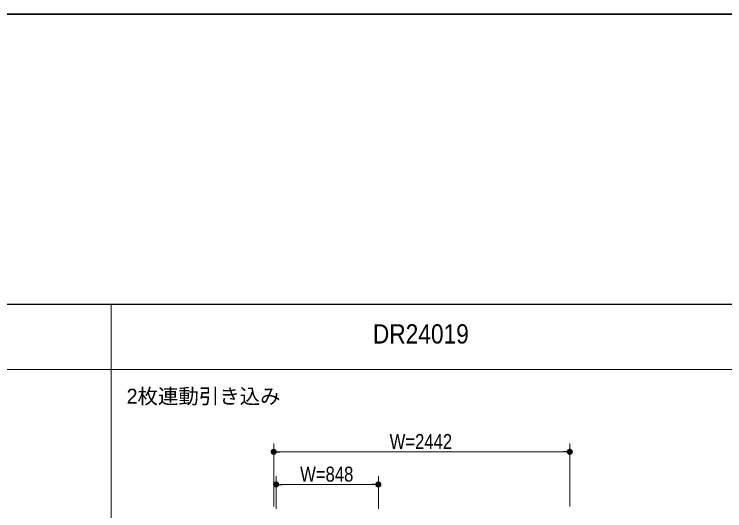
# Model space of a CAD drawing. Units: millimetres on the paper. Extents: x -303 to 303, y -152 to 152.
# Drawn here: x -215.3 to -128.3, y 77.7 to 138.5 of the extents above; entities that cross this region are included whole.
import ezdxf
from ezdxf.enums import TextEntityAlignment as Align

# ---------------------------------------------------------------- set-up
doc = ezdxf.new("R2010")
doc.units = ezdxf.units.MM
doc.header["$PDMODE"] = 32
doc.header["$PDSIZE"] = 0.5
for name, color, linetype, lineweight in [('0-0_1図面枠', 7, 'Continuous', 20), ('0-1_3一般', 7, 'Continuous', 15), ('0-2_2寸法-1', 7, 'Continuous', 15), ('0-3_0', 7, 'Continuous', 25)]:
    doc.layers.add(name, color=color, linetype=linetype, lineweight=lineweight)
doc.layers.add('0-4_Defpoints', color=7, linetype='Continuous')
doc.styles.add('ＭＳ Ｐゴシック', font='')
doc.styles.get('ＭＳ Ｐゴシック').set_extended_font_data('MS PGothic')

# ---------------------------------------------------------------- blocks, each defined once
blk = doc.blocks.new('グループ-2')
at = {"layer": '0-0_1図面枠', "lineweight": 35}
blk.add_lwpolyline([(-200, 138.5), (200, 138.5), (200, -138.5), (-200, -138.5)], close=True, dxfattribs=at)
blk = doc.blocks.new('図面枠')
at = {"layer": '0-0_1図面枠'}
blk.add_blockref('グループ-2', (0, 0), dxfattribs=at)
blk = doc.blocks.new('グループ-4')
at = {"layer": '0-1_3一般'}
for p, q in [((-114, 103), (-114, -107)), ((-190, 95), (190, 95))]:
    blk.add_line(p, q, dxfattribs=at)
at = {"layer": '0-1_3一般', "lineweight": 30}
blk.add_lwpolyline([(-190, 103), (190, 103), (190, -107), (-190, -107)], close=True, dxfattribs=at)
blk = doc.blocks.new('_Dot')
at = {"layer": '0-3_0'}
blk.add_line((-0.5, 0), (-1, 0), dxfattribs=at)
for points in [[(0, 0), (-0.5, 0), (-0.496, 0.063)], [(0, 0), (-0.496, -0.063), (-0.5, 0)], [(0, 0), (-0.496, 0.063), (-0.484, 0.124)], [(0, 0), (-0.484, -0.124), (-0.496, -0.063)], [(0, 0), (-0.484, 0.124), (-0.465, 0.184)], [(0, 0), (-0.465, -0.184), (-0.484, -0.124)], [(0, 0), (-0.465, 0.184), (-0.438, 0.241)], [(0, 0), (-0.438, -0.241), (-0.465, -0.184)], [(0, 0), (-0.438, 0.241), (-0.405, 0.294)], [(0, 0), (-0.405, -0.294), (-0.438, -0.241)], [(0, 0), (-0.405, 0.294), (-0.364, 0.342)], [(0, 0), (-0.364, -0.342), (-0.405, -0.294)], [(0, 0), (-0.364, 0.342), (-0.319, 0.385)], [(0, 0), (-0.319, -0.385), (-0.364, -0.342)], [(0, 0), (-0.319, 0.385), (-0.268, 0.422)], [(0, 0), (-0.268, -0.422), (-0.319, -0.385)], [(0, 0), (-0.268, 0.422), (-0.213, 0.452)], [(0, 0), (-0.213, -0.452), (-0.268, -0.422)], [(0, 0), (-0.213, 0.452), (-0.155, 0.476)], [(0, 0), (-0.155, -0.476), (-0.213, -0.452)], [(0, 0), (-0.155, 0.476), (-0.094, 0.491)], [(0, 0), (-0.094, -0.491), (-0.155, -0.476)], [(0, 0), (-0.094, 0.491), (-0.031, 0.499)], [(0, 0), (-0.031, -0.499), (-0.094, -0.491)], [(0, 0), (-0.031, 0.499), (0.031, 0.499)], [(0, 0), (0.031, -0.499), (-0.031, -0.499)], [(0, 0), (0.031, 0.499), (0.094, 0.491)], [(0, 0), (0.094, 0.491), (0.155, 0.476)], [(0, 0), (0.155, 0.476), (0.213, 0.452)], [(0, 0), (0.213, 0.452), (0.268, 0.422)], [(0, 0), (0.268, 0.422), (0.319, 0.385)], [(0, 0), (0.319, 0.385), (0.364, 0.342)], [(0, 0), (0.364, 0.342), (0.405, 0.294)], [(0, 0), (0.405, 0.294), (0.438, 0.241)], [(0, 0), (0.438, 0.241), (0.465, 0.184)], [(0, 0), (0.465, 0.184), (0.484, 0.124)], [(0, 0), (0.484, 0.124), (0.496, 0.063)], [(0, 0), (0.496, 0.063), (0.5, 0)], [(0, 0), (0.094, -0.491), (0.031, -0.499)], [(0, 0), (0.155, -0.476), (0.094, -0.491)], [(0, 0), (0.213, -0.452), (0.155, -0.476)], [(0, 0), (0.268, -0.422), (0.213, -0.452)], [(0, 0), (0.319, -0.385), (0.268, -0.422)], [(0, 0), (0.364, -0.342), (0.319, -0.385)], [(0, 0), (0.405, -0.294), (0.364, -0.342)], [(0, 0), (0.438, -0.241), (0.405, -0.294)], [(0, 0), (0.465, -0.184), (0.438, -0.241)], [(0, 0), (0.484, -0.124), (0.465, -0.184)], [(0, 0), (0.496, -0.063), (0.484, -0.124)], [(0, 0), (0.5, 0), (0.496, -0.063)]]:
    blk.add_solid(points, dxfattribs=at)

msp = doc.modelspace()

# ---------------------------------------------------------------- linework, layer by layer
at = {"layer": '0-2_2寸法-1'}
for p, q in [((-183.496, 78.2), (-183.496, 85.902)), ((-147.254, 78.2), (-147.254, 85.902)), ((-182.746, 84.902), (-148.004, 84.902)), ((-183.199, 77.902), (-183.199, 81.902)), ((-170.687, 77.902), (-170.687, 81.902)), ((-182.448, 80.902), (-171.438, 80.902))]:
    msp.add_line(p, q, dxfattribs=at)
at = {"layer": '0-4_Defpoints'}
for p in [(-147.254, 84.902), (-170.687, 80.902)]:
    msp.add_point(p, dxfattribs=at)

# ---------------------------------------------------------------- block references
at = {"layer": '0-0_1図面枠'}
msp.add_blockref('図面枠', (-89.375, 0), dxfattribs=at)
at = {"layer": '0-1_3一般'}
msp.add_blockref('グループ-4', (-89.375, 0), dxfattribs=at)
at = {"layer": '0-2_2寸法-1', "xscale": 0.7503418, "yscale": 0.7503418, "rotation": 180}
for p in [(-183.496, 84.902), (-183.199, 80.902)]:
    msp.add_blockref('_Dot', p, dxfattribs=at)
at = {"layer": '0-2_2寸法-1', "xscale": 0.7503418, "yscale": 0.7503418}
for p in [(-147.254, 84.902), (-170.687, 80.902)]:
    msp.add_blockref('_Dot', p, dxfattribs=at)

# ---------------------------------------------------------------- texts
at = {"layer": '0-1_3一般', "style": 'ＭＳ Ｐゴシック', "width": 0.9}
msp.add_text('DR24019', height=2.361, dxfattribs=at).set_placement((-171.359, 97.454), align=Align.BOTTOM_LEFT)
at = {"layer": '0-1_3一般', "style": 'ＭＳ Ｐゴシック'}
msp.add_text('2枚連動引き込み', height=1.833, dxfattribs=at).set_placement((-201.5, 90.242), align=Align.BOTTOM_LEFT)
at = {"layer": '0-2_2寸法-1', "style": 'ＭＳ Ｐゴシック', "width": 0.85}
for s, p in [('W=2442', (-169.308, 84.699)), ('W=848', (-180.266, 80.699))]:
    msp.add_text(s, height=1.833, dxfattribs=at).set_placement(p, align=Align.BOTTOM_LEFT)

doc.saveas('drawing.dxf')
